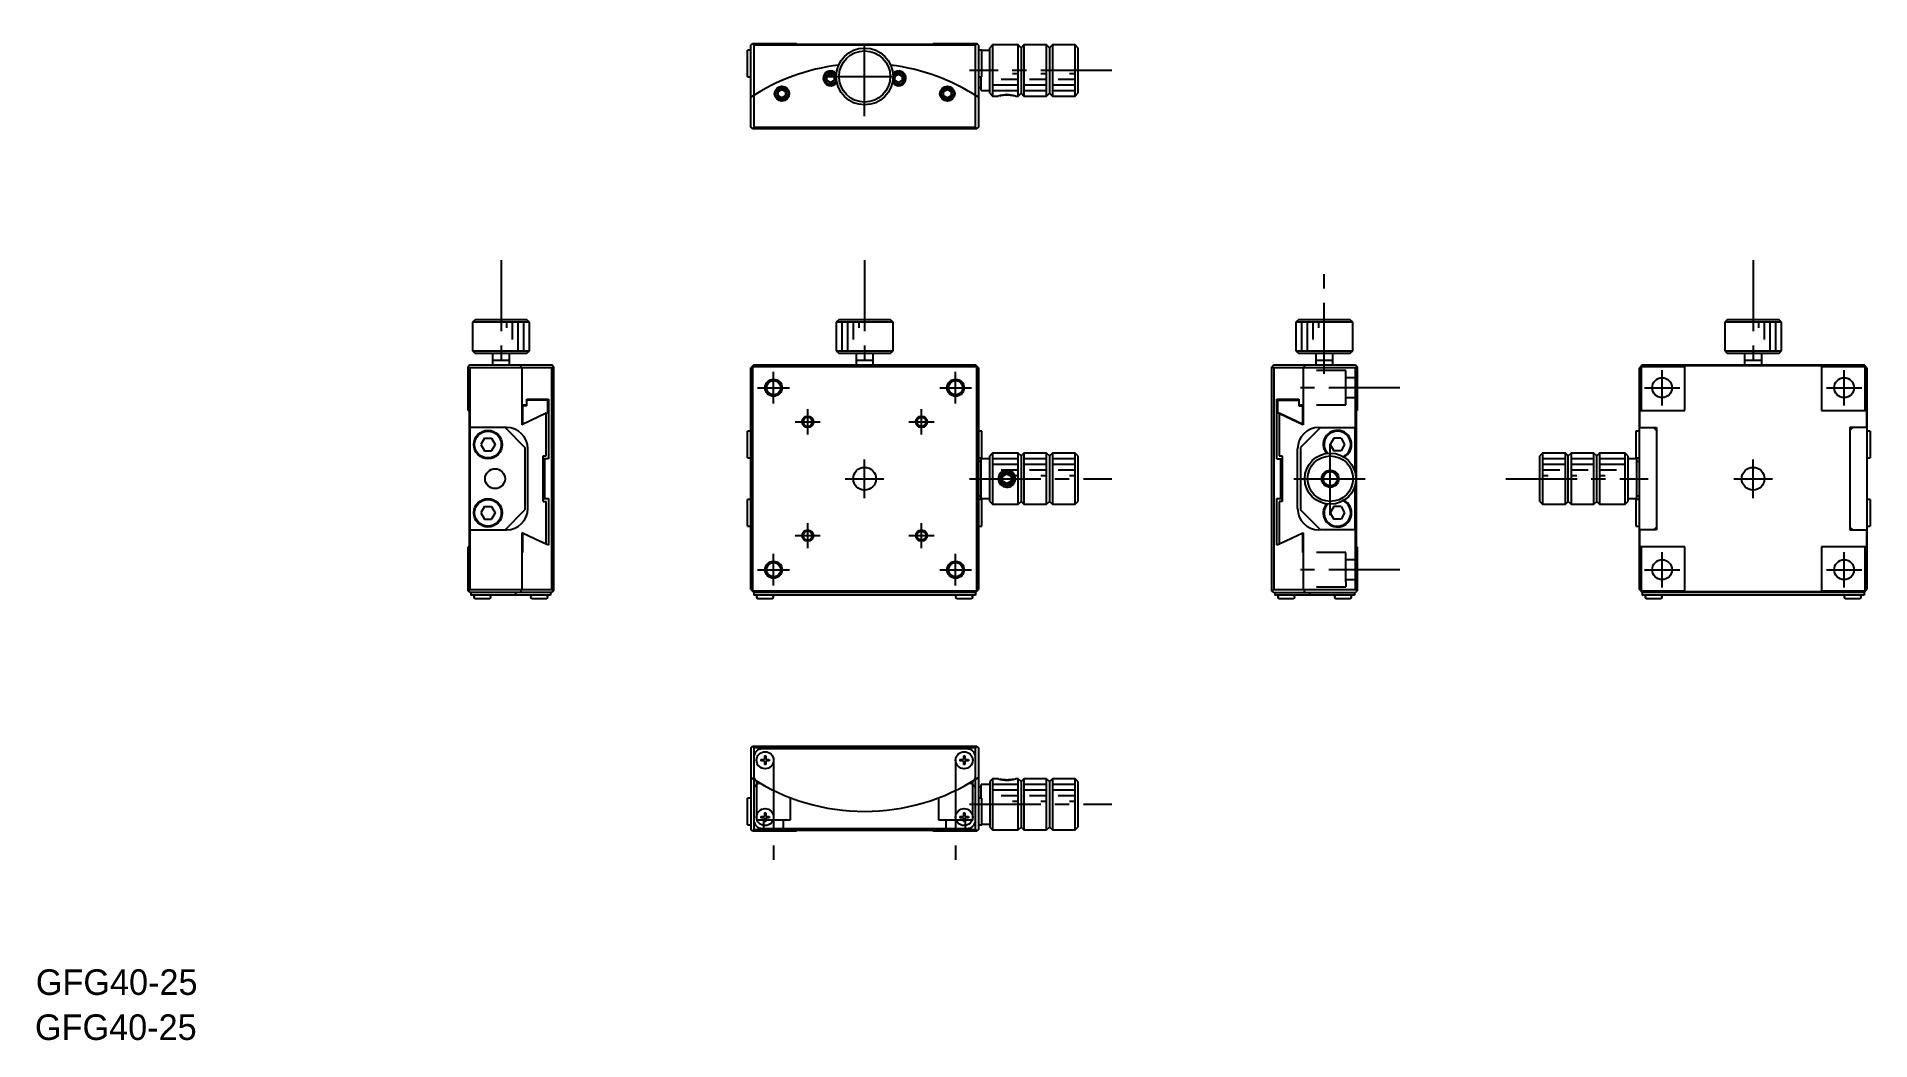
# Model space of a CAD drawing. Extents: x 47 to 370, y 13 to 190.
import ezdxf

# ---------------------------------------------------------------- set-up
doc = ezdxf.new("R2010")
doc.units = 0
doc.header["$LTSCALE"] = 10
doc.linetypes.add('CENTER', pattern=[2, 1.25, -0.25, 0.25, -0.25])
doc.linetypes.add('DASHED', pattern=[3.5, 2, -1.5])
doc.layers.get('0').update_dxf_attribs({"linetype": 'CONTINUOUS'})
doc.layers.add('CENTER', color=1, linetype='CENTER')
doc.styles.get("Standard").update_dxf_attribs({"font": 'FGP教科書体NT-M'})

msp = doc.modelspace()

# ---------------------------------------------------------------- linework, layer by layer
at = {"color": 7, "linetype": 'CONTINUOUS'}
for p, q in [((172.766362, 187.610203), (172.166362, 187.610203)), ((172.166362, 182.910203), (172.166362, 187.610203)), ((172.766362, 188.460203), (173.066362, 188.760203)), ((172.766362, 174.060203), (172.766362, 188.460203)), ((173.016362, 188.710203), (173.266362, 188.460203)), ((173.066362, 188.760203), (180.766362, 188.760203)), ((212.266362, 188.460203), (173.266362, 188.460203)), ((173.266362, 188.460203), (173.266362, 174.060203)), ((180.766362, 188.760203), (180.766362, 188.560203)), ((204.766362, 188.560203), (180.766362, 188.560203)), ((204.766362, 188.760203), (204.766362, 188.560203)), ((204.766362, 188.760203), (212.466362, 188.760203)), ((212.266362, 188.460203), (212.516362, 188.710203)), ((212.266362, 174.060203), (212.266362, 188.460203)), ((212.766362, 188.460203), (212.466362, 188.760203)), ((212.766362, 188.460203), (212.766362, 174.060203)), ((213.366362, 187.610203), (212.766362, 187.610203)), ((213.366362, 182.910203), (213.366362, 187.610203)), ((214.766362, 187.510203), (213.366362, 187.510203)), ((215.266362, 188.510203), (214.766362, 188.010203)), ((214.766362, 180.010203), (214.766362, 188.010203)), ((215.266362, 188.510203), (215.266362, 179.510203)), ((219.766362, 188.510203), (215.266362, 188.510203)), ((219.766362, 179.510203), (219.766362, 188.510203)), ((220.266362, 188.010203), (219.766362, 188.510203)), ((220.766362, 188.510203), (220.266362, 188.010203)), ((220.266362, 188.010203), (220.266362, 180.010203)), ((220.766362, 188.510203), (220.766362, 179.510203)), ((224.766362, 188.510203), (220.766362, 188.510203)), ((224.766362, 179.510203), (224.766362, 188.510203)), ((225.266362, 188.010203), (224.766362, 188.510203)), ((225.766362, 188.510203), (225.266362, 188.010203)), ((225.266362, 188.010203), (225.266362, 180.010203)), ((225.766362, 188.510203), (225.766362, 179.510203)), ((229.766362, 188.510203), (225.766362, 188.510203)), ((229.766362, 179.510203), (229.766362, 188.510203)), ((230.266362, 188.010203), (229.766362, 188.510203)), ((230.266362, 188.010203), (230.266362, 180.010203)), ((172.166362, 182.910203), (172.766362, 182.910203)), ((177.577325, 180.316036), (178.225881, 180.69048)), ((178.227325, 180.690202), (178.875881, 180.315758)), ((186.141362, 182.266037), (186.141362, 183.015333)), ((186.790399, 181.890203), (186.141844, 182.264647)), ((186.142325, 183.016036), (186.790881, 183.39048)), ((187.440399, 182.264369), (186.791844, 181.889925)), ((186.792325, 183.390202), (187.440881, 183.015758)), ((187.441362, 183.014368), (187.441362, 182.265481)), ((198.091362, 182.266037), (198.091362, 183.015333)), ((198.740399, 181.890203), (198.091844, 182.264647)), ((198.092325, 183.016036), (198.740881, 183.39048)), ((199.390399, 182.264369), (198.741844, 181.889925)), ((198.742325, 183.390202), (199.390881, 183.015758)), ((199.391362, 183.014368), (199.391362, 182.265481)), ((206.657325, 180.316036), (207.305881, 180.69048)), ((207.307325, 180.690202), (207.955881, 180.315758)), ((212.766362, 182.910203), (213.366362, 182.910203)), ((212.766362, 181.010203), (213.266362, 181.010203)), ((213.266362, 180.510203), (213.266362, 182.910203)), ((213.266362, 180.510203), (214.766362, 180.510203)), ((177.576362, 179.566037), (177.576362, 180.315333)), ((178.225399, 179.190203), (177.576844, 179.564647)), ((178.875399, 179.564369), (178.226844, 179.189925)), ((178.876362, 180.314368), (178.876362, 179.565481)), ((206.656362, 179.566037), (206.656362, 180.315333)), ((207.305399, 179.190203), (206.656844, 179.564647)), ((207.955399, 179.564369), (207.306844, 179.189925)), ((207.956362, 180.314368), (207.956362, 179.565481)), ((214.766362, 180.010203), (215.266362, 179.510203)), ((215.266362, 179.510203), (216.266367, 179.510203)), ((216.516362, 179.510203), (216.517745, 179.510587)), ((219.266357, 179.510203), (219.766362, 179.510203)), ((219.766362, 179.510203), (220.266362, 180.010203)), ((220.266362, 180.010203), (220.766362, 179.510203)), ((220.766362, 179.510203), (224.766362, 179.510203)), ((224.766362, 179.510203), (225.266362, 180.010203)), ((225.266362, 180.010203), (225.766362, 179.510203)), ((225.766362, 179.510203), (229.766362, 179.510203)), ((229.766362, 179.510203), (230.266362, 180.010203)), ((173.066362, 173.760203), (172.766362, 174.060203)), ((173.266362, 174.060203), (173.016362, 173.810203)), ((173.266362, 174.060203), (212.266362, 174.060203)), ((212.516362, 173.810203), (212.266362, 174.060203)), ((212.766362, 174.060203), (212.466362, 173.760203)), ((212.466362, 173.760203), (173.066362, 173.760203)), ((124.357919, 140.2351), (123.857919, 139.7351)), ((133.857919, 139.7351), (123.857919, 139.7351)), ((123.857919, 139.7351), (123.857919, 134.7351)), ((124.357919, 140.2351), (133.357919, 140.2351)), ((133.857919, 139.7351), (133.357919, 140.2351)), ((133.857919, 134.7351), (133.857919, 139.7351)), ((188.266362, 140.2351), (187.766362, 139.7351)), ((197.766362, 139.7351), (187.766362, 139.7351)), ((187.766362, 139.7351), (187.766362, 134.7351)), ((188.266362, 140.2351), (197.266362, 140.2351)), ((197.766362, 139.7351), (197.266362, 140.2351)), ((197.766362, 134.7351), (197.766362, 139.7351)), ((269.074806, 140.2351), (268.574806, 139.7351)), ((278.574806, 139.7351), (268.574806, 139.7351)), ((268.574806, 139.7351), (268.574806, 134.7351)), ((269.074806, 140.2351), (278.074806, 140.2351)), ((278.574806, 139.7351), (278.074806, 140.2351)), ((278.574806, 134.7351), (278.574806, 139.7351)), ((344.449913, 140.2351), (343.949913, 139.7351)), ((343.949913, 139.7351), (343.949913, 134.7351)), ((353.949913, 139.7351), (343.949913, 139.7351)), ((344.449913, 140.2351), (353.449913, 140.2351)), ((353.949913, 139.7351), (353.449913, 140.2351)), ((353.949913, 134.7351), (353.949913, 139.7351)), ((123.357919, 132.2351), (123.057919, 131.9351)), ((123.357919, 132.2351), (137.757919, 132.2351)), ((123.857919, 134.7351), (133.857919, 134.7351)), ((123.857919, 134.7351), (124.357919, 134.2351)), ((133.357919, 134.2351), (124.357919, 134.2351)), ((130.357924, 133.0351), (127.357914, 133.0351)), ((127.357919, 134.2351), (127.357919, 132.23512)), ((130.357919, 132.23512), (130.357919, 134.2351)), ((133.357919, 134.2351), (133.857919, 134.7351)), ((138.057919, 131.9351), (137.757919, 132.2351)), ((173.266362, 132.2351), (172.766362, 131.7351)), ((173.266362, 132.2351), (212.266362, 132.2351)), ((187.766362, 134.7351), (188.266362, 134.2351)), ((187.766362, 134.7351), (197.766362, 134.7351)), ((197.266362, 134.2351), (188.266362, 134.2351)), ((194.266367, 133.0351), (191.266357, 133.0351)), ((191.266362, 134.2351), (191.266362, 132.23512)), ((194.266362, 132.23512), (194.266362, 134.2351)), ((197.266362, 134.2351), (197.766362, 134.7351)), ((212.766362, 131.7351), (212.266362, 132.2351)), ((264.674806, 132.2351), (264.374806, 131.9351)), ((264.674806, 132.2351), (279.074806, 132.2351)), ((268.574806, 134.7351), (278.574806, 134.7351)), ((268.574806, 134.7351), (269.074806, 134.2351)), ((278.074806, 134.2351), (269.074806, 134.2351)), ((275.074811, 133.0351), (272.074801, 133.0351)), ((272.074806, 134.2351), (272.074806, 132.23512)), ((275.074806, 132.23512), (275.074806, 134.2351)), ((278.074806, 134.2351), (278.574806, 134.7351)), ((279.074806, 132.2351), (279.374806, 131.9351)), ((329.449913, 132.2351), (328.949913, 131.7351)), ((329.449913, 132.2351), (368.449913, 132.2351)), ((343.949913, 134.7351), (353.949913, 134.7351)), ((343.949913, 134.7351), (344.449913, 134.2351)), ((353.449913, 134.2351), (344.449913, 134.2351)), ((350.449918, 133.0351), (347.449908, 133.0351)), ((347.449913, 134.2351), (347.449913, 132.23512)), ((350.449913, 132.23512), (350.449913, 134.2351)), ((353.449913, 134.2351), (353.949913, 134.7351)), ((368.949913, 131.7351), (368.449913, 132.2351)), ((123.057919, 124.2351), (123.057919, 131.9351)), ((123.357919, 131.7351), (123.107919, 131.9851)), ((123.357919, 131.7351), (123.357919, 121.2351)), ((137.757919, 131.7351), (123.357919, 131.7351)), ((132.525149, 131.7351), (132.525149, 121.7351)), ((138.007919, 131.9851), (137.757919, 131.7351)), ((137.757919, 92.7351), (137.757919, 131.7351)), ((138.057919, 131.9351), (138.057919, 92.5351)), ((172.766362, 92.7351), (172.766362, 131.7351)), ((173.066362, 131.9351), (173.016362, 131.9851)), ((212.466362, 131.9351), (173.066362, 131.9351)), ((173.066362, 131.9351), (173.066362, 92.5351)), ((212.516362, 131.9851), (212.466362, 131.9351)), ((212.466362, 92.5351), (212.466362, 131.9351)), ((212.766362, 131.7351), (212.766362, 92.7351)), ((264.374806, 92.5351), (264.374806, 131.9351)), ((264.674806, 131.7351), (264.424806, 131.9851)), ((264.674806, 131.7351), (264.674806, 92.7351)), ((279.074806, 131.7351), (264.674806, 131.7351)), ((269.907575, 121.7351), (269.907575, 131.7351)), ((279.324806, 131.9851), (279.074806, 131.7351)), ((279.074806, 121.2351), (279.074806, 131.7351)), ((279.374806, 131.9351), (279.374806, 124.2351)), ((328.949913, 92.7351), (328.949913, 131.7351)), ((329.249913, 131.9351), (329.199913, 131.9851)), ((336.949913, 131.9351), (329.249913, 131.9351)), ((329.249913, 131.9351), (329.249913, 124.2351)), ((336.949913, 132.1351), (360.949913, 132.1351)), ((336.949913, 124.2351), (336.949913, 132.1351)), ((360.949913, 132.1351), (360.949913, 124.2351)), ((368.649913, 131.9351), (360.949913, 131.9351)), ((368.649913, 131.9351), (368.699913, 131.9851)), ((368.649913, 124.2351), (368.649913, 131.9351)), ((368.949913, 131.7351), (368.949913, 92.7351)), ((133.365495, 126.2351), (137.187279, 126.2351)), ((133.365495, 125.031296), (133.365495, 126.2351)), ((137.060996, 126.031296), (133.365495, 126.031296)), ((137.060996, 123.871296), (137.060996, 126.031296)), ((137.187279, 126.2351), (137.187279, 115.7351)), ((265.245446, 126.2351), (269.067229, 126.2351)), ((265.245446, 115.7351), (265.245446, 126.2351)), ((265.371729, 126.031296), (265.371729, 123.871296)), ((265.371729, 126.031296), (269.067229, 126.031296)), ((269.067229, 126.2351), (269.067229, 125.031296)), ((123.057919, 124.2351), (123.257919, 124.2351)), ((123.257919, 124.2351), (123.257919, 100.2351)), ((132.525149, 125.2351), (133.365495, 125.2351)), ((133.365495, 125.031296), (132.525149, 125.031296)), ((136.809109, 123.755826), (132.644662, 121.793052)), ((132.644764, 125.031296), (132.644764, 121.792835)), ((136.809109, 123.755826), (137.060996, 123.871296)), ((136.809109, 116.2351), (136.809109, 123.755826)), ((265.371836, 123.87153), (265.717434, 123.712713)), ((265.623615, 123.755826), (265.623615, 116.2351)), ((269.766444, 121.803214), (265.623615, 123.755826)), ((265.717434, 123.712713), (269.787961, 121.792835)), ((269.067229, 125.2351), (269.907575, 125.2351)), ((269.067229, 125.031296), (269.907575, 125.031296)), ((269.787961, 121.792835), (269.787961, 125.031296)), ((279.174806, 124.2351), (279.174806, 100.2351)), ((279.174806, 124.2351), (279.374806, 124.2351)), ((329.049913, 121.2351), (329.049913, 124.2351)), ((329.049913, 124.2351), (336.949913, 124.2351)), ((360.949913, 124.2351), (368.849913, 124.2351)), ((368.849913, 124.2351), (368.849913, 121.2351)), ((129.807919, 121.2351), (123.257919, 121.2351)), ((123.457919, 103.2351), (123.457919, 121.2351)), ((125.922833, 119.3351), (125.287748, 118.2351)), ((125.922833, 119.3351), (127.193004, 119.3351)), ((127.193004, 119.3351), (127.828089, 118.2351)), ((129.557919, 121.2351), (133.057919, 117.7351)), ((132.668796, 121.804427), (132.525149, 121.7351)), ((172.766362, 120.5851), (172.166362, 120.5851)), ((172.166362, 115.8851), (172.166362, 120.5851)), ((213.366362, 120.5851), (212.766362, 120.5851)), ((213.366362, 115.8851), (213.366362, 120.5851)), ((272.874806, 121.2351), (269.374806, 117.7351)), ((269.907575, 121.7351), (269.766444, 121.803214)), ((272.624806, 121.2351), (279.174806, 121.2351)), ((275.239721, 119.3351), (274.604635, 118.2351)), ((276.509891, 119.3351), (275.239721, 119.3351)), ((276.509891, 119.3351), (277.144976, 118.2351)), ((278.974806, 113.387272), (278.974806, 121.2351)), ((328.349913, 120.5851), (328.349913, 115.8851)), ((328.949913, 120.5851), (328.349913, 120.5851)), ((328.949913, 121.2351), (331.949913, 121.2351)), ((331.949913, 120.7351), (331.449913, 121.2351)), ((331.949913, 121.2351), (331.949913, 103.2351)), ((365.949913, 120.7351), (366.449913, 121.2351)), ((365.949913, 121.2351), (365.949913, 103.2351)), ((368.949913, 121.2351), (365.949913, 121.2351)), ((369.549913, 120.5851), (368.949913, 120.5851)), ((369.549913, 120.5851), (369.549913, 115.8851)), ((125.287748, 118.2351), (125.922833, 117.1351)), ((125.922833, 117.1351), (127.193004, 117.1351)), ((127.828089, 118.2351), (127.193004, 117.1351)), ((133.057919, 117.7351), (133.057919, 106.7351)), ((133.557919, 106.9851), (133.557919, 117.4851)), ((136.245561, 116.2351), (136.809109, 116.2351)), ((136.245561, 108.2351), (136.245561, 116.2351)), ((215.266362, 116.7351), (214.766362, 116.2351)), ((214.766362, 108.2351), (214.766362, 116.2351)), ((219.766362, 116.7351), (215.266362, 116.7351)), ((215.266362, 116.7351), (215.266362, 107.7351)), ((220.266362, 116.2351), (219.766362, 116.7351)), ((219.766362, 107.7351), (219.766362, 116.7351)), ((220.766362, 116.7351), (220.266362, 116.2351)), ((220.266362, 116.2351), (220.266362, 108.2351)), ((220.766362, 116.7351), (220.766362, 107.7351)), ((224.766362, 116.7351), (220.766362, 116.7351)), ((225.266362, 116.2351), (224.766362, 116.7351)), ((224.766362, 107.7351), (224.766362, 116.7351)), ((225.766362, 116.7351), (225.266362, 116.2351)), ((225.266362, 116.2351), (225.266362, 108.2351)), ((225.766362, 116.7351), (225.766362, 107.7351)), ((229.766362, 116.7351), (225.766362, 116.7351)), ((229.766362, 107.7351), (229.766362, 116.7351)), ((230.266362, 116.2351), (229.766362, 116.7351)), ((230.266362, 116.2351), (230.266362, 108.2351)), ((265.623615, 116.2351), (266.187163, 116.2351)), ((266.187163, 116.2351), (266.187163, 108.2351)), ((268.874806, 106.9851), (268.874806, 117.4851)), ((269.374806, 117.7351), (269.374806, 106.7351)), ((274.604635, 118.2351), (275.239721, 117.1351)), ((276.509891, 117.1351), (275.239721, 117.1351)), ((277.144976, 118.2351), (276.509891, 117.1351)), ((311.949913, 116.7351), (311.449913, 116.2351)), ((311.449913, 108.2351), (311.449913, 116.2351)), ((315.949913, 116.7351), (311.949913, 116.7351)), ((311.949913, 116.7351), (311.949913, 107.7351)), ((316.449913, 116.2351), (315.949913, 116.7351)), ((315.949913, 107.7351), (315.949913, 116.7351)), ((316.949913, 116.7351), (316.449913, 116.2351)), ((316.449913, 108.2351), (316.449913, 116.2351)), ((316.949913, 116.7351), (316.949913, 107.7351)), ((320.949913, 116.7351), (316.949913, 116.7351)), ((321.449913, 116.2351), (320.949913, 116.7351)), ((320.949913, 107.7351), (320.949913, 116.7351)), ((321.949913, 116.7351), (321.449913, 116.2351)), ((321.449913, 108.2351), (321.449913, 116.2351)), ((321.949913, 116.7351), (321.949913, 107.7351)), ((326.449913, 116.7351), (321.949913, 116.7351)), ((326.449913, 107.7351), (326.449913, 116.7351)), ((326.949913, 116.2351), (326.449913, 116.7351)), ((326.949913, 116.2351), (326.949913, 108.2351)), ((137.187279, 115.7351), (136.245561, 115.7351)), ((136.495492, 115.7351), (136.495492, 108.7351)), ((172.166362, 115.8851), (172.766362, 115.8851)), ((212.766362, 115.8851), (213.366362, 115.8851)), ((213.266362, 115.2351), (212.766362, 115.2351)), ((214.766362, 115.7351), (213.266362, 115.7351)), ((213.266362, 108.7351), (213.266362, 115.7351)), ((217.016362, 112.668113), (217.766362, 113.101126)), ((217.766362, 113.101126), (218.516362, 112.668113)), ((265.245446, 115.7351), (266.187163, 115.7351)), ((265.937232, 108.7351), (265.937232, 115.7351)), ((328.449913, 115.7351), (326.949913, 115.7351)), ((328.349913, 115.8851), (328.949913, 115.8851)), ((328.449913, 115.7351), (328.449913, 108.7351)), ((328.949913, 115.2351), (328.449913, 115.2351)), ((368.949913, 115.8851), (369.549913, 115.8851)), ((217.016362, 111.802088), (217.016362, 112.668113)), ((217.766362, 111.369075), (217.016362, 111.802088)), ((218.516362, 111.802088), (217.766362, 111.369075)), ((218.516362, 112.668113), (218.516362, 111.802088)), ((278.974806, 103.2351), (278.974806, 111.082928)), ((125.922833, 107.3351), (125.287748, 106.2351)), ((125.922833, 107.3351), (127.193004, 107.3351)), ((127.193004, 107.3351), (127.828089, 106.2351)), ((129.557919, 103.2351), (133.057919, 106.7351)), ((136.245561, 108.7351), (137.187279, 108.7351)), ((136.245561, 108.2351), (136.809109, 108.2351)), ((136.809109, 100.714374), (136.809109, 108.2351)), ((137.187279, 108.7351), (137.187279, 100.541169)), ((172.766362, 108.5851), (172.166362, 108.5851)), ((172.166362, 103.8851), (172.166362, 108.5851)), ((212.766362, 109.2351), (213.266362, 109.2351)), ((213.366362, 108.5851), (212.766362, 108.5851)), ((213.266362, 108.7351), (214.766362, 108.7351)), ((213.366362, 103.8851), (213.366362, 108.5851)), ((214.766362, 108.2351), (215.266362, 107.7351)), ((215.266362, 107.7351), (219.766362, 107.7351)), ((219.766362, 107.7351), (220.266362, 108.2351)), ((220.266362, 108.2351), (220.766362, 107.7351)), ((220.766362, 107.7351), (224.766362, 107.7351)), ((224.766362, 107.7351), (225.266362, 108.2351)), ((225.266362, 108.2351), (225.766362, 107.7351)), ((225.766362, 107.7351), (229.766362, 107.7351)), ((229.766362, 107.7351), (230.266362, 108.2351)), ((265.245446, 100.541169), (265.245446, 108.7351)), ((265.245446, 108.7351), (266.187163, 108.7351)), ((265.623615, 108.2351), (265.623615, 100.714374)), ((266.187163, 108.2351), (265.623615, 108.2351)), ((272.874806, 103.2351), (269.374806, 106.7351)), ((275.239721, 107.3351), (274.604635, 106.2351)), ((276.509891, 107.3351), (275.239721, 107.3351)), ((276.509891, 107.3351), (277.144976, 106.2351)), ((311.449913, 108.2351), (311.949913, 107.7351)), ((311.949913, 107.7351), (315.949913, 107.7351)), ((315.949913, 107.7351), (316.449913, 108.2351)), ((316.449913, 108.2351), (316.949913, 107.7351)), ((316.949913, 107.7351), (320.949913, 107.7351)), ((320.949913, 107.7351), (321.449913, 108.2351)), ((321.449913, 108.2351), (321.949913, 107.7351)), ((321.949913, 107.7351), (326.449913, 107.7351)), ((326.449913, 107.7351), (326.949913, 108.2351)), ((326.949913, 108.7351), (328.449913, 108.7351)), ((328.349913, 108.5851), (328.349913, 103.8851)), ((328.949913, 108.5851), (328.349913, 108.5851)), ((328.449913, 109.2351), (328.949913, 109.2351)), ((369.549913, 108.5851), (368.949913, 108.5851)), ((369.549913, 108.5851), (369.549913, 103.8851)), ((123.257919, 103.2351), (129.807919, 103.2351)), ((123.357919, 103.2351), (123.357919, 92.7351)), ((125.287748, 106.2351), (125.922833, 105.1351)), ((125.922833, 105.1351), (127.193004, 105.1351)), ((127.828089, 106.2351), (127.193004, 105.1351)), ((172.166362, 103.8851), (172.766362, 103.8851)), ((212.766362, 103.8851), (213.366362, 103.8851)), ((279.174806, 103.2351), (272.624806, 103.2351)), ((274.604635, 106.2351), (275.239721, 105.1351)), ((276.509891, 105.1351), (275.239721, 105.1351)), ((277.144976, 106.2351), (276.509891, 105.1351)), ((279.074806, 92.7351), (279.074806, 103.2351)), ((328.349913, 103.8851), (328.949913, 103.8851)), ((331.949913, 103.2351), (328.949913, 103.2351)), ((329.049913, 100.2351), (329.049913, 103.2351)), ((331.449913, 103.2351), (331.949913, 103.7351)), ((366.449913, 103.2351), (365.949913, 103.7351)), ((365.949913, 103.2351), (368.949913, 103.2351)), ((368.849913, 103.2351), (368.849913, 100.2351)), ((368.949913, 103.8851), (369.549913, 103.8851)), ((123.057919, 92.5351), (123.057919, 100.2351)), ((123.257919, 100.2351), (123.057919, 100.2351)), ((132.770099, 102.616942), (132.525122, 102.735044)), ((132.525149, 102.7351), (132.525149, 92.7351)), ((132.644764, 102.677365), (132.644764, 99.2351)), ((135.634397, 101.258155), (132.770099, 102.616942)), ((136.899796, 100.672178), (135.634397, 101.258155)), ((137.187279, 100.541169), (136.900016, 100.672653)), ((265.67876, 100.739503), (265.245446, 100.541169)), ((266.798327, 101.258154), (265.623692, 100.714208)), ((269.788335, 102.676578), (266.798327, 101.258154)), ((269.787961, 102.677365), (269.907575, 102.7351)), ((269.787961, 99.2351), (269.787961, 102.677365)), ((269.907575, 92.7351), (269.907575, 102.7351)), ((279.374806, 100.2351), (279.174806, 100.2351)), ((279.374806, 100.2351), (279.374806, 92.5351)), ((336.949913, 100.2351), (329.049913, 100.2351)), ((329.249913, 100.2351), (329.249913, 92.5351)), ((336.949913, 92.3351), (336.949913, 100.2351)), ((368.849913, 100.2351), (360.949913, 100.2351)), ((360.949913, 100.2351), (360.949913, 92.3351)), ((368.649913, 92.5351), (368.649913, 100.2351)), ((132.644764, 99.2351), (132.525149, 99.2351)), ((269.907575, 99.2351), (269.787961, 99.2351)), ((123.357919, 92.2351), (123.057919, 92.5351)), ((123.107919, 92.4851), (123.357919, 92.7351)), ((123.357919, 92.7351), (137.757919, 92.7351)), ((137.757919, 92.2351), (123.357919, 92.2351)), ((123.557919, 92.2351), (123.557919, 91.7351)), ((137.557919, 91.7351), (123.557919, 91.7351)), ((124.057919, 91.4851), (124.057919, 91.3851)), ((126.807919, 91.1351), (124.307919, 91.1351)), ((127.057919, 91.3851), (127.057919, 91.4851)), ((131.438906, 91.7351), (131.438906, 92.2351)), ((134.057919, 91.4851), (134.057919, 91.3851)), ((136.807919, 91.1351), (134.307919, 91.1351)), ((137.057919, 91.3851), (137.057919, 91.4851)), ((137.557919, 92.2351), (137.557919, 91.7351)), ((137.757919, 92.7351), (138.007919, 92.4851)), ((138.057919, 92.5351), (137.757919, 92.2351)), ((172.766362, 92.7351), (173.266362, 92.2351)), ((173.066362, 92.5351), (173.016362, 92.4851)), ((173.066362, 92.5351), (212.466362, 92.5351)), ((212.266362, 92.2351), (173.266362, 92.2351)), ((173.266362, 92.2351), (173.266362, 91.7351)), ((212.266362, 91.7351), (173.266362, 91.7351)), ((173.766362, 91.4851), (173.766362, 91.3851)), ((176.516362, 91.1351), (174.016362, 91.1351)), ((176.766362, 91.3851), (176.766362, 91.4851)), ((208.766362, 91.4851), (208.766362, 91.3851)), ((211.516362, 91.1351), (209.016362, 91.1351)), ((211.766362, 91.3851), (211.766362, 91.4851)), ((212.266362, 92.2351), (212.766362, 92.7351)), ((212.266362, 92.2351), (212.266362, 91.7351)), ((212.516362, 92.4851), (212.466362, 92.5351)), ((264.674806, 92.2351), (264.374806, 92.5351)), ((264.424806, 92.4851), (264.674806, 92.7351)), ((264.674806, 92.7351), (279.074806, 92.7351)), ((264.674806, 92.2351), (279.074806, 92.2351)), ((264.874806, 92.2351), (264.874806, 91.7351)), ((278.874806, 91.7351), (264.874806, 91.7351)), ((265.374806, 91.4851), (265.374806, 91.3851)), ((268.124806, 91.1351), (265.624806, 91.1351)), ((268.374806, 91.3851), (268.374806, 91.4851)), ((270.993819, 92.2351), (270.993819, 91.7351)), ((275.374806, 91.4851), (275.374806, 91.3851)), ((278.124806, 91.1351), (275.624806, 91.1351)), ((278.374806, 91.3851), (278.374806, 91.4851)), ((278.874806, 92.2351), (278.874806, 91.7351)), ((279.074806, 92.7351), (279.324806, 92.4851)), ((279.074806, 92.2351), (279.374806, 92.5351)), ((328.949913, 92.7351), (329.449913, 92.2351)), ((329.199913, 92.4851), (329.249913, 92.5351)), ((329.249913, 92.5351), (336.949913, 92.5351)), ((368.449913, 92.2351), (329.449913, 92.2351)), ((329.449913, 92.2351), (329.449913, 91.7351)), ((368.449913, 91.7351), (329.449913, 91.7351)), ((329.949913, 91.4851), (329.949913, 91.3851)), ((332.699913, 91.1351), (330.199913, 91.1351)), ((332.949913, 91.3851), (332.949913, 91.4851)), ((360.949913, 92.3351), (336.949913, 92.3351)), ((360.949913, 92.5351), (368.649913, 92.5351)), ((364.949913, 91.4851), (364.949913, 91.3851)), ((367.699913, 91.1351), (365.199913, 91.1351)), ((367.949913, 91.3851), (367.949913, 91.4851)), ((368.449913, 92.2351), (368.949913, 92.7351)), ((368.449913, 92.2351), (368.449913, 91.7351)), ((368.699913, 92.4851), (368.649913, 92.5351)), ((172.766362, 64.93501), (173.066362, 65.23501)), ((172.766362, 64.93501), (172.766362, 50.53501)), ((173.016362, 65.18501), (173.266362, 64.93501)), ((173.066362, 65.23501), (212.466362, 65.23501)), ((212.266362, 64.93501), (173.266362, 64.93501)), ((173.266362, 64.93501), (173.266362, 50.53501)), ((210.766362, 64.73501), (174.766362, 64.73501)), ((212.266362, 64.93501), (212.516362, 65.18501)), ((212.266362, 50.53501), (212.266362, 64.93501)), ((212.466362, 65.23501), (212.766362, 64.93501)), ((212.766362, 64.93501), (212.766362, 50.53501)), ((174.516362, 62.86001), (175.141362, 62.86001)), ((174.516362, 62.86001), (174.516362, 62.61001)), ((175.141362, 62.61001), (174.516362, 62.61001)), ((175.141362, 63.48501), (175.391362, 63.48501)), ((175.141362, 63.48501), (175.141362, 62.86001)), ((175.141362, 62.61001), (175.141362, 61.98501)), ((175.391362, 61.98501), (175.141362, 61.98501)), ((175.391362, 63.48501), (175.391362, 62.86001)), ((175.391362, 62.86001), (176.016362, 62.86001)), ((176.016362, 62.61001), (175.391362, 62.61001)), ((175.391362, 62.61001), (175.391362, 61.98501)), ((176.016362, 62.86001), (176.016362, 62.61001)), ((209.516362, 62.86001), (210.141362, 62.86001)), ((209.516362, 62.86001), (209.516362, 62.61001)), ((210.141362, 62.61001), (209.516362, 62.61001)), ((210.141362, 63.48501), (210.391362, 63.48501)), ((210.141362, 63.48501), (210.141362, 62.86001)), ((210.141362, 62.61001), (210.141362, 61.98501)), ((210.391362, 61.98501), (210.141362, 61.98501)), ((210.391362, 63.48501), (210.391362, 62.86001)), ((210.391362, 62.86001), (211.016362, 62.86001)), ((211.016362, 62.61001), (210.391362, 62.61001)), ((210.391362, 62.61001), (210.391362, 61.98501)), ((211.016362, 62.86001), (211.016362, 62.61001)), ((214.766362, 58.48501), (213.266362, 58.48501)), ((213.266362, 56.08501), (213.266362, 58.48501)), ((215.266362, 59.48501), (214.766362, 58.98501)), ((214.766362, 58.98501), (214.766362, 50.98501)), ((216.266367, 59.48501), (215.266362, 59.48501)), ((215.266362, 59.48501), (215.266362, 50.48501)), ((219.766362, 59.48501), (219.266357, 59.48501)), ((220.266362, 58.98501), (219.766362, 59.48501)), ((219.766362, 50.48501), (219.766362, 59.48501)), ((220.766362, 59.48501), (220.266362, 58.98501)), ((220.266362, 58.98501), (220.266362, 50.98501)), ((224.766362, 59.48501), (220.766362, 59.48501)), ((220.766362, 59.48501), (220.766362, 50.48501)), ((225.266362, 58.98501), (224.766362, 59.48501)), ((224.766362, 50.48501), (224.766362, 59.48501)), ((225.766362, 59.48501), (225.266362, 58.98501)), ((225.266362, 58.98501), (225.266362, 50.98501)), ((229.766362, 59.48501), (225.766362, 59.48501)), ((225.766362, 59.48501), (225.766362, 50.48501)), ((230.266362, 58.98501), (229.766362, 59.48501)), ((229.766362, 50.48501), (229.766362, 59.48501)), ((230.266362, 58.98501), (230.266362, 50.98501)), ((172.766362, 56.08501), (172.166362, 56.08501)), ((172.166362, 51.38501), (172.166362, 56.08501)), ((213.266362, 57.98501), (212.766362, 57.98501)), ((213.366362, 56.08501), (212.766362, 56.08501)), ((213.366362, 51.38501), (213.366362, 56.08501)), ((174.516362, 52.86001), (175.141362, 52.86001)), ((174.516362, 52.86001), (174.516362, 52.61001)), ((175.141362, 52.61001), (174.516362, 52.61001)), ((175.141362, 53.48501), (175.391362, 53.48501)), ((175.141362, 53.48501), (175.141362, 52.86001)), ((175.141362, 52.61001), (175.141362, 51.98501)), ((175.391362, 51.98501), (175.141362, 51.98501)), ((175.391362, 53.48501), (175.391362, 52.86001)), ((175.391362, 52.86001), (176.016362, 52.86001)), ((176.016362, 52.61001), (175.391362, 52.61001)), ((175.391362, 52.61001), (175.391362, 51.98501)), ((176.016362, 52.86001), (176.016362, 52.61001)), ((209.516362, 52.86001), (210.141362, 52.86001)), ((209.516362, 52.86001), (209.516362, 52.61001)), ((210.141362, 52.61001), (209.516362, 52.61001)), ((210.141362, 53.48501), (210.391362, 53.48501)), ((210.141362, 53.48501), (210.141362, 52.86001)), ((210.141362, 52.61001), (210.141362, 51.98501)), ((210.391362, 51.98501), (210.141362, 51.98501)), ((210.391362, 53.48501), (210.391362, 52.86001)), ((210.391362, 52.86001), (211.016362, 52.86001)), ((211.016362, 52.61001), (210.391362, 52.61001)), ((210.391362, 52.61001), (210.391362, 51.98501)), ((211.016362, 52.86001), (211.016362, 52.61001)), ((172.166362, 51.38501), (172.766362, 51.38501)), ((173.066362, 50.23501), (172.766362, 50.53501)), ((173.266362, 50.53501), (173.016362, 50.28501)), ((180.766362, 50.23501), (173.066362, 50.23501)), ((173.266362, 50.53501), (212.266362, 50.53501)), ((174.766362, 50.73501), (210.766362, 50.73501)), ((180.766362, 50.43501), (204.766362, 50.43501)), ((180.766362, 50.23501), (180.766362, 50.43501)), ((204.766362, 50.23501), (204.766362, 50.43501)), ((212.466362, 50.23501), (204.766362, 50.23501)), ((212.516362, 50.28501), (212.266362, 50.53501)), ((212.766362, 50.53501), (212.466362, 50.23501)), ((212.766362, 51.38501), (213.366362, 51.38501)), ((213.366362, 51.48501), (214.766362, 51.48501)), ((214.766362, 50.98501), (215.266362, 50.48501)), ((215.266362, 50.48501), (219.766362, 50.48501)), ((219.766362, 50.48501), (220.266362, 50.98501)), ((220.266362, 50.98501), (220.766362, 50.48501)), ((220.766362, 50.48501), (224.766362, 50.48501)), ((224.766362, 50.48501), (225.266362, 50.98501)), ((225.266362, 50.98501), (225.766362, 50.48501)), ((225.766362, 50.48501), (229.766362, 50.48501)), ((229.766362, 50.48501), (230.266362, 50.98501))]:
    msp.add_line(p, q, dxfattribs=at)
at = {"color": 3, "linetype": 'CONTINUOUS'}
for p, q in [((215.266362, 181.510203), (219.766362, 181.510203)), ((215.266362, 180.510203), (219.766362, 180.510203)), ((216.766362, 182.510203), (219.766362, 182.510203)), ((218.766362, 183.510203), (219.766362, 183.510203)), ((220.766362, 181.510203), (224.766362, 181.510203)), ((220.766362, 180.510203), (224.766362, 180.510203)), ((221.766362, 182.510203), (224.766362, 182.510203)), ((223.766362, 183.510203), (224.766362, 183.510203)), ((225.766362, 181.510203), (229.766362, 181.510203)), ((225.766362, 180.510203), (229.766362, 180.510203)), ((226.766362, 182.510203), (229.766362, 182.510203)), ((228.766362, 183.510203), (229.766362, 183.510203)), ((129.857919, 138.7351), (129.857919, 139.7351)), ((130.857919, 136.7351), (130.857919, 139.7351)), ((131.857919, 134.7351), (131.857919, 139.7351)), ((132.857919, 134.7351), (132.857919, 139.7351)), ((188.766362, 139.7351), (188.766362, 134.7351)), ((189.766362, 139.7351), (189.766362, 134.7351)), ((190.766362, 139.7351), (190.766362, 136.7351)), ((191.766362, 139.7351), (191.766362, 138.7351)), ((269.574806, 139.7351), (269.574806, 134.7351)), ((270.574806, 139.7351), (270.574806, 134.7351)), ((271.574806, 139.7351), (271.574806, 136.7351)), ((272.574806, 139.7351), (272.574806, 138.7351)), ((349.949913, 138.7351), (349.949913, 139.7351)), ((350.949913, 136.7351), (350.949913, 139.7351)), ((351.949913, 134.7351), (351.949913, 139.7351)), ((352.949913, 134.7351), (352.949913, 139.7351)), ((219.766362, 115.7351), (215.266362, 115.7351)), ((219.766362, 114.7351), (215.266362, 114.7351)), ((219.766362, 113.7351), (216.766362, 113.7351)), ((217.956055, 113.723057), (217.766362, 113.7351)), ((224.766362, 115.7351), (220.766362, 115.7351)), ((224.766362, 114.7351), (220.766362, 114.7351)), ((224.766362, 113.7351), (221.766362, 113.7351)), ((229.766362, 115.7351), (225.766362, 115.7351)), ((229.766362, 114.7351), (225.766362, 114.7351)), ((229.766362, 113.7351), (226.766362, 113.7351)), ((315.949913, 115.7351), (311.949913, 115.7351)), ((315.949913, 114.7351), (311.949913, 114.7351)), ((314.949913, 113.7351), (311.949913, 113.7351)), ((320.949913, 115.7351), (316.949913, 115.7351)), ((320.949913, 114.7351), (316.949913, 114.7351)), ((319.949913, 113.7351), (316.949913, 113.7351)), ((326.449913, 115.7351), (321.949913, 115.7351)), ((326.449913, 114.7351), (321.949913, 114.7351)), ((324.949913, 113.7351), (321.949913, 113.7351)), ((219.766362, 112.7351), (219.180506, 112.7351)), ((224.766362, 112.7351), (223.766362, 112.7351)), ((229.766362, 112.7351), (228.766362, 112.7351)), ((312.949913, 112.7351), (311.949913, 112.7351)), ((317.949913, 112.7351), (316.949913, 112.7351)), ((322.949913, 112.7351), (321.949913, 112.7351)), ((219.766362, 58.48501), (215.266362, 58.48501)), ((224.766362, 58.48501), (220.766362, 58.48501)), ((229.766362, 58.48501), (225.766362, 58.48501)), ((219.766362, 57.48501), (215.266362, 57.48501)), ((219.766362, 56.48501), (216.766362, 56.48501)), ((219.766362, 55.48501), (218.766362, 55.48501)), ((224.766362, 57.48501), (220.766362, 57.48501)), ((224.766362, 56.48501), (221.766362, 56.48501)), ((224.766362, 55.48501), (223.766362, 55.48501)), ((229.766362, 57.48501), (225.766362, 57.48501)), ((229.766362, 56.48501), (226.766362, 56.48501)), ((229.766362, 55.48501), (228.766362, 55.48501))]:
    msp.add_line(p, q, dxfattribs=at)
at = {"color": 3, "linetype": 'DASHED'}
for p, q in [((277.374806, 131.2351), (272.18098, 131.2351)), ((277.374806, 128.2351), (277.374806, 131.2351)), ((279.374806, 129.9851), (277.374806, 129.9851)), ((277.374806, 125.2351), (277.374806, 128.2351)), ((277.374806, 126.4851), (279.374806, 126.4851)), ((272.181055, 125.2351), (277.374806, 125.2351)), ((277.374806, 99.2351), (272.181055, 99.2351)), ((277.374806, 94.2351), (277.374806, 99.2351)), ((279.374806, 97.9851), (277.374806, 97.9851)), ((277.374806, 94.4851), (279.374806, 94.4851)), ((277.374806, 94.116964), (277.374806, 94.2351)), ((277.374806, 94.116964), (277.374806, 93.365693)), ((272.180971, 93.2351), (277.374806, 93.2351)), ((277.374806, 93.365693), (277.374806, 93.302854)), ((277.374806, 93.2351), (277.374806, 93.302722)), ((173.766362, 59.069837), (173.766362, 52.23501)), ((211.766362, 52.23501), (211.766362, 59.070126)), ((179.766362, 52.23501), (179.766362, 56.128559)), ((205.766362, 56.12878), (205.766362, 52.23501)), ((173.766362, 52.23501), (174.641862, 52.23501)), ((174.641862, 52.23501), (175.022018, 52.23501)), ((175.016362, 52.23501), (175.016362, 51.975076)), ((175.016362, 51.975076), (175.016362, 50.23501)), ((175.022018, 52.23501), (175.391362, 52.23501)), ((175.391362, 52.23501), (175.890862, 52.23501)), ((175.890862, 52.23501), (176.132388, 52.23501)), ((176.132388, 52.23501), (179.766362, 52.23501)), ((178.516362, 50.23501), (178.516362, 52.23501)), ((205.766362, 52.23501), (209.400337, 52.23501)), ((207.016362, 52.23501), (207.016362, 50.23501)), ((209.400337, 52.23501), (209.641862, 52.23501)), ((209.641862, 52.23501), (210.391362, 52.23501)), ((210.391362, 52.23501), (210.510707, 52.23501)), ((210.510707, 52.23501), (210.840981, 52.23501)), ((210.516362, 51.975076), (210.516362, 52.23501)), ((210.516362, 50.23501), (210.516362, 51.975076)), ((210.890862, 52.23501), (211.766362, 52.23501))]:
    msp.add_line(p, q, dxfattribs=at)
at = {"color": 7, "linetype": 'CONTINUOUS'}
for centre, radius in [((192.766362, 182.960203), 5), ((192.766362, 182.960203), 4.5), ((178.226362, 179.940203), 1.075), ((207.306362, 179.940203), 1.075), ((176.766362, 128.2351), 1.25), ((208.766362, 128.2351), 1.25), ((332.949913, 128.2351), 1.75), ((364.949913, 128.2351), 1.75), ((182.766362, 122.2351), 0.8), ((202.766362, 122.2351), 0.8), ((126.557919, 118.2351), 2.5), ((126.557919, 118.2351), 2.35), ((274.624806, 112.2351), 4.5), ((274.624806, 112.2351), 4), ((127.807919, 112.2351), 1.75), ((192.766362, 112.2351), 2), ((217.766364, 112.235109), 1.249998), ((217.766362, 112.2351), 1), ((274.624806, 112.2351), 1.25), ((348.949913, 112.2351), 2), ((126.557919, 106.2351), 2.5), ((126.557919, 106.2351), 2.35), ((182.766362, 102.2351), 0.8), ((202.766362, 102.2351), 0.8), ((176.766362, 96.2351), 1.25), ((208.766362, 96.2351), 1.25), ((332.949913, 96.2351), 1.75), ((364.949913, 96.2351), 1.75), ((175.266362, 62.73501), 1.5), ((210.266362, 62.73501), 1.5), ((175.266362, 52.73501), 1.5), ((210.266362, 52.73501), 1.5)]:
    msp.add_circle(centre, radius, dxfattribs=at)
at = {"color": 3, "linetype": 'CONTINUOUS'}
for centre, radius in [((178.226362, 179.940203), 1.3), ((207.306362, 179.940203), 1.3), ((176.766362, 128.2351), 1.5), ((208.766362, 128.2351), 1.5), ((182.766362, 122.2351), 1), ((202.766362, 122.2351), 1), ((274.624806, 112.2351), 1.5), ((182.766362, 102.2351), 1), ((202.766362, 102.2351), 1), ((176.766362, 96.2351), 1.5), ((208.766362, 96.2351), 1.5)]:
    msp.add_circle(centre, radius, dxfattribs=at)
at = {"color": 7, "linetype": 'CONTINUOUS'}
for centre, radius, start, end in [((192.766362, 148.760203), 36.5, 97.204313, 123.226159), ((192.766362, 148.760203), 36.5, 56.773841, 82.795687), ((178.226362, 179.940203), 0.75, 90.036769, 149.926435), ((178.226362, 179.940203), 0.75, 30.036769, 89.926435), ((186.791362, 182.640203), 1.075, 24.69717, 341.434094), ((186.791362, 182.640203), 0.75, 149.996993, 209.926435), ((186.791362, 182.640203), 0.75, 210.036769, 269.926435), ((186.791362, 182.640203), 0.75, 90.036769, 149.926435), ((186.791362, 182.640203), 0.75, 270.036769, 329.926435), ((186.791362, 182.640203), 0.75, 30.036769, 89.926435), ((186.791362, 182.640203), 0.75, 330.036769, 29.926435), ((198.741362, 182.640203), 1.075, 198.565906, 155.090847), ((198.741362, 182.640203), 0.75, 149.996993, 209.926435), ((198.741362, 182.640203), 0.75, 210.036769, 269.926435), ((198.741362, 182.640203), 0.75, 90.036769, 149.926435), ((198.741362, 182.640203), 0.75, 270.036769, 329.926435), ((198.741362, 182.640203), 0.75, 30.036769, 89.926435), ((198.741362, 182.640203), 0.75, 330.036769, 29.926435), ((207.306362, 179.940203), 0.75, 90.036769, 149.926435), ((207.306362, 179.940203), 0.75, 30.036769, 89.926435), ((178.226362, 179.940203), 0.75, 149.996993, 209.926435), ((178.226362, 179.940203), 0.75, 210.036769, 269.926435), ((178.226362, 179.940203), 0.75, 270.036769, 329.926435), ((178.226362, 179.940203), 0.75, 330.036769, 29.926435), ((207.306362, 179.940203), 0.75, 149.996993, 209.926435), ((207.306362, 179.940203), 0.75, 210.036769, 269.926435), ((207.306362, 179.940203), 0.75, 270.036769, 329.926435), ((207.306362, 179.940203), 0.75, 330.036769, 29.926435), ((217.766362, 175.187117), 4.500174, 73.873021, 106.126979), ((163.057919, 151.7351), 36.5, 212.29283, 213.226159), ((239.374806, 151.7351), 36.5, 326.773841, 327.70717), ((129.807919, 117.4851), 3.75, 0, 90), ((272.624806, 117.4851), 3.75, 90, 180), ((275.874806, 118.2351), 2.5, 297.975823, 218.487599), ((275.874806, 118.2351), 2.35, 295.790234, 220.673188), ((129.807919, 106.9851), 3.75, 270, 0), ((272.624806, 106.9851), 3.75, 180, 270), ((275.874806, 106.2351), 2.5, 141.512401, 62.024177), ((275.874806, 106.2351), 2.35, 139.326811, 64.209766), ((124.307919, 91.4851), 0.25, 90, 180), ((124.307919, 91.3851), 0.25, 180, 270), ((126.807919, 91.4851), 0.25, 0, 90), ((126.807919, 91.3851), 0.25, 270, 0), ((163.057919, 72.7351), 36.5, 146.773841, 147.70717), ((134.307919, 91.4851), 0.25, 90, 180), ((134.307919, 91.3851), 0.25, 180, 270), ((136.807919, 91.4851), 0.25, 0, 90), ((136.807919, 91.3851), 0.25, 270, 0), ((174.016362, 91.4851), 0.25, 90, 180), ((174.016362, 91.3851), 0.25, 180, 270), ((176.516362, 91.4851), 0.25, 0, 90), ((176.516362, 91.3851), 0.25, 270, 0), ((209.016362, 91.4851), 0.25, 90, 180), ((209.016362, 91.3851), 0.25, 180, 270), ((211.516362, 91.4851), 0.25, 0, 90), ((211.516362, 91.3851), 0.25, 270, 0), ((265.624806, 91.4851), 0.25, 90, 180), ((265.624806, 91.3851), 0.25, 180, 270), ((268.124806, 91.4851), 0.25, 0, 90), ((268.124806, 91.3851), 0.25, 270, 0), ((239.374806, 72.7351), 36.5, 32.29283, 33.226159), ((275.624806, 91.4851), 0.25, 90, 180), ((275.624806, 91.3851), 0.25, 180, 270), ((278.124806, 91.4851), 0.25, 0, 90), ((278.124806, 91.3851), 0.25, 270, 0), ((330.199913, 91.4851), 0.25, 90, 180), ((330.199913, 91.3851), 0.25, 180, 270), ((332.699913, 91.4851), 0.25, 0, 90), ((332.699913, 91.3851), 0.25, 270, 0), ((365.199913, 91.4851), 0.25, 90, 180), ((365.199913, 91.3851), 0.25, 180, 270), ((367.699913, 91.4851), 0.25, 0, 90), ((367.699913, 91.3851), 0.25, 270, 0), ((174.766362, 63.23501), 1.5, 90, 180), ((210.766362, 63.23501), 1.5, 0, 90), ((192.766362, 90.23501), 36.5, 236.773841, 303.226159), ((174.266362, 59.936495), 1, 180, 238.592137), ((174.266362, 57.615997), 1, 60.440092, 180), ((211.266362, 57.615997), 1, 0, 119.559908), ((211.266362, 59.936495), 1, 301.407863, 0), ((217.766362, 63.808895), 4.500942, 253.875849, 286.124151), ((174.766362, 52.23501), 1.5, 180, 270), ((210.766362, 52.23501), 1.5, 270, 0)]:
    msp.add_arc(centre, radius, start, end, dxfattribs=at)
at = {"color": 3, "linetype": 'CONTINUOUS'}
for centre, radius, start, end in [((186.791362, 182.640203), 1.3, 39.644736, 326.486527), ((198.741362, 182.640203), 1.3, 213.513473, 140.355264), ((217.801655, 175.061859), 4.705834, 90.429709, 109.041444), ((217.728899, 175.049209), 4.7185, 70.983758, 89.545089), ((217.76632, 112.235148), 1.499958, 179.753274, 82.73298), ((217.766558, 112.234904), 1.500196, 90.007463, 179.74398), ((217.766362, 63.727657), 4.500004, 250.528867, 289.471133)]:
    msp.add_arc(centre, radius, start, end, dxfattribs=at)
at = {"layer": 'CENTER', "color": 1, "linetype": 'CENTER'}
for p, q in [((192.766362, 175.960203), (192.766362, 189.960203)), ((236.216362, 184.010203), (211.216362, 184.010203)), ((185.766362, 182.960203), (199.766362, 182.960203)), ((128.857919, 150.6851), (128.857919, 130.6851)), ((192.766362, 150.6851), (192.766362, 130.6851)), ((273.574806, 130.6851), (273.574806, 150.6851)), ((348.949913, 150.6851), (348.949913, 130.6851)), ((176.766362, 125.4351), (176.766362, 131.0351)), ((208.766362, 125.4351), (208.766362, 131.0351)), ((332.949913, 125.1351), (332.949913, 131.3351)), ((364.949913, 125.1351), (364.949913, 131.3351)), ((173.966362, 128.2351), (179.566362, 128.2351)), ((205.966362, 128.2351), (211.566362, 128.2351)), ((286.874806, 128.2351), (266.874806, 128.2351)), ((329.849913, 128.2351), (336.049913, 128.2351)), ((361.849913, 128.2351), (368.049913, 128.2351)), ((182.766362, 120.0351), (182.766362, 124.4351)), ((202.766362, 120.0351), (202.766362, 124.4351)), ((180.566362, 122.2351), (184.966362, 122.2351)), ((200.566362, 122.2351), (204.966362, 122.2351)), ((274.624806, 105.8351), (274.624806, 118.6351)), ((192.766362, 108.8351), (192.766362, 115.6351)), ((348.949913, 108.8351), (348.949913, 115.6351)), ((189.366362, 112.2351), (196.166362, 112.2351)), ((211.216362, 112.2351), (236.216362, 112.2351)), ((268.224806, 112.2351), (281.024806, 112.2351)), ((305.499913, 112.2351), (330.499913, 112.2351)), ((345.549913, 112.2351), (352.349913, 112.2351)), ((182.766362, 100.0351), (182.766362, 104.4351)), ((202.766362, 100.0351), (202.766362, 104.4351)), ((180.566362, 102.2351), (184.966362, 102.2351)), ((200.566362, 102.2351), (204.966362, 102.2351)), ((176.766362, 93.4351), (176.766362, 99.0351)), ((208.766362, 93.4351), (208.766362, 99.0351)), ((332.949913, 93.1351), (332.949913, 99.3351)), ((364.949913, 93.1351), (364.949913, 99.3351)), ((173.966362, 96.2351), (179.566362, 96.2351)), ((205.966362, 96.2351), (211.566362, 96.2351)), ((286.874806, 96.2351), (266.874806, 96.2351)), ((329.849913, 96.2351), (336.049913, 96.2351)), ((361.849913, 96.2351), (368.049913, 96.2351)), ((176.766362, 62.73501), (176.766362, 42.73501)), ((208.766362, 62.73501), (208.766362, 42.73501)), ((211.216362, 54.98501), (236.216362, 54.98501))]:
    msp.add_line(p, q, dxfattribs=at)

# ---------------------------------------------------------------- texts
at = {"color": 7, "linetype": 'CONTINUOUS'}
for p in [(47.081234, 21.467652), (46.928112, 13.547584)]:
    msp.add_text('GFG40-25', height=4.5, dxfattribs=at).set_placement(p)

doc.saveas('drawing.dxf')
